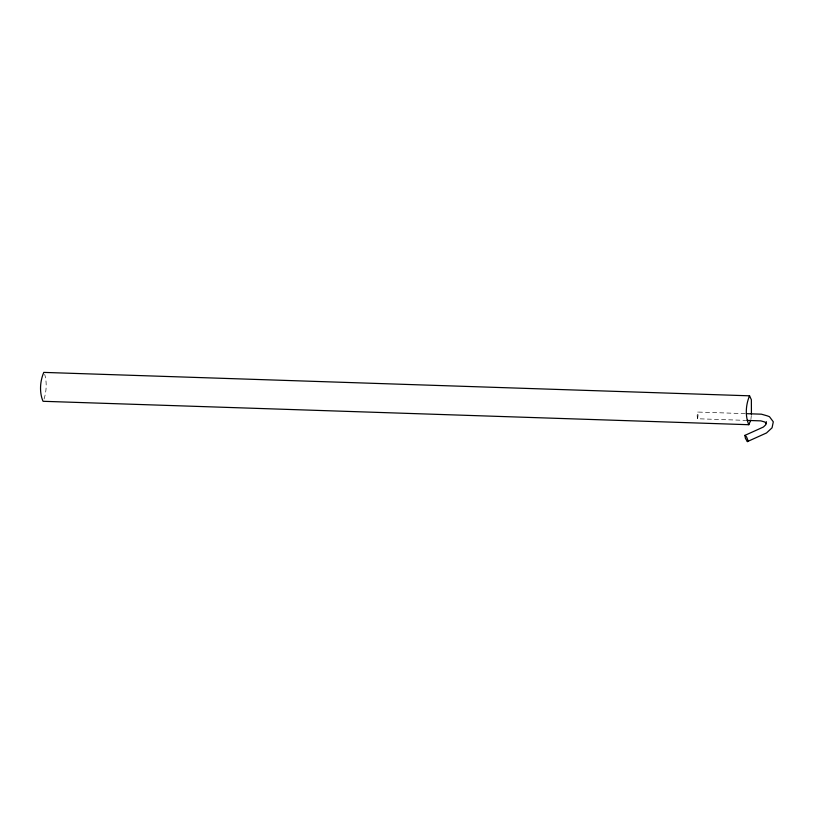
<?xml version="1.0" encoding="UTF-8"?>
<svg xmlns="http://www.w3.org/2000/svg" width="814" height="814" viewBox="0 0 814 814"><rect width="100%" height="100%" fill="white"/><g stroke="black" fill="none" stroke-linecap="round" stroke-linejoin="round"><path stroke-width="0.61" stroke-dasharray="4.07 3.05" d="M750.946 419.007L751.302 415.557M745.156 413.634L697.608 412.047L697.14 415.862L697.629 418.762L745.655 420.37M697.629 418.762L698.371 412.586L697.608 412.047M44.048 399.013C46.54 391.341 46.978 382.071 44.689 374.348"/><path stroke-width="1.22" d="M751.424 414.407L751.363 399.725L749.562 395.818L43.783 372.395C40.008 381.166 39.235 392.44 43.03 401.292L748.809 424.715L750.834 420.156M766.361 421.703L765.709 424.816L763.339 427.055L744.912 435.378L745.39 438.268L747.354 441.605L766.503 432.967L772.059 427.808L773.3 421.815L769.474 416.707L767.256 415.852L761.426 414.184L746.407 413.675M749.562 395.818C745.777 404.599 745.003 415.862 748.809 424.715M747.354 441.605L748.086 440.791L746.57 436.935L744.912 435.378M746.926 420.411L760.825 420.869L764.936 422.049L766.208 423.748"/></g></svg>
